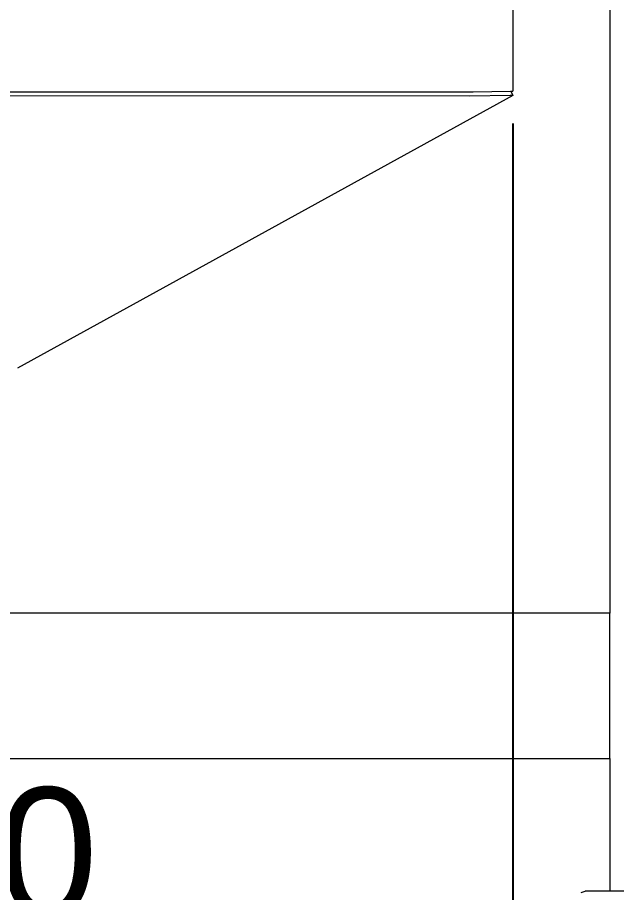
# Model space of a CAD drawing. Header units: millimetres. Extents: x 311 to 4068, y 1050 to 3803.
# Drawn here: x 760.5 to 945.8, y 2693 to 2963.6 of the extents above; entities that cross this region are included whole.
import ezdxf

# ---------------------------------------------------------------- set-up
doc = ezdxf.new("R2010")
doc.units = ezdxf.units.MM
doc.layers.add('ZANO_R', color=7, linetype='Continuous', lineweight=0)
doc.layers.add('ZANO_W', color=1, linetype='Continuous', lineweight=0)
doc.styles.get("Standard").update_dxf_attribs({"font": 'ARIALUNI.TTF'})
doc.dimstyles.new('pl i ang', dxfattribs={"dimtxt": 50, "dimasz": 50, "dimexe": 1.25, "dimexo": 0.625, "dimgap": 10, "dimtad": 1, "dimtoh": 1, "dimtxsty": 'Standard', "dimcen": 2.5, "dimclrd": 1, "dimclre": 1, "dimclrt": 1, "dimadec": 0, "dimazin": 0, "dimtfac": 1, "dimtmove": 0, "dimatfit": 3, "dimfxl": 1, "dimarcsym": 1})

# ---------------------------------------------------------------- blocks, each defined once
blk = doc.blocks.new('*D407')
at = {"layer": 'ZANO_W', "color": 1, "lineweight": -2}
for p, q in [((563.75, 2930.86), (563.75, 2664.75)), ((913.74, 2930.86), (913.74, 2664.75)), ((603.75, 2674.75), (873.74, 2674.75))]:
    blk.add_line(p, q, dxfattribs=at)
at = {"layer": 'ZANO_W', "color": 1}
for points in [[(603.75, 2681.41), (603.75, 2668.08), (563.75, 2674.75)], [(873.74, 2668.08), (873.74, 2681.41), (913.74, 2674.75)]]:
    blk.add_solid(points, dxfattribs=at)
at = {"layer": 'ZANO_W', "color": 1, "insert": (738.75, 2705.18), "char_height": 40, "attachment_point": 5}
blk.add_mtext('350', dxfattribs=at)
blk = doc.blocks.new('*D409')
at = {"layer": 'ZANO_W', "color": 1, "lineweight": -2}
for p, q in [((748.74, 3712.07), (1183.47, 3712.07)), ((1173.47, 3672.07), (1173.47, 2589.42)), ((1034.37, 2549.42), (1183.47, 2549.42))]:
    blk.add_line(p, q, dxfattribs=at)
at = {"layer": 'ZANO_W', "color": 1}
for points in [[(1180.14, 3672.07), (1166.81, 3672.07), (1173.47, 3712.07)], [(1166.81, 2589.42), (1180.14, 2589.42), (1173.47, 2549.42)]]:
    blk.add_solid(points, dxfattribs=at)
at = {"layer": 'ZANO_W', "color": 1, "insert": (1143.04, 3130.74), "char_height": 40, "attachment_point": 5, "rotation": 90}
blk.add_mtext('1163', dxfattribs=at)

msp = doc.modelspace()

# ---------------------------------------------------------------- linework, layer by layer
at = {"layer": 'ZANO_R'}
for p, q in [((943.74, 3297.42), (943.74, 2779.42)), ((913.74, 2970.81), (913.74, 2940.86)), ((900.44, 2939.3), (565.73, 2939.45)), ((566.75, 2940.74), (901.47, 2940.62)), ((913.73, 2939.54), (760.47, 2855.2)), ((912.9, 2939.48), (900.44, 2939.3)), ((901.47, 2940.62), (913.03, 2940.8)), ((913.59, 2939.52), (912.9, 2939.48)), ((913.03, 2940.8), (913.35, 2940.82)), ((913.05, 2940.8), (913.74, 2939.55)), ((913.35, 2940.82), (913.57, 2940.83)), ((913.57, 2940.83), (913.65, 2940.84)), ((913.61, 2939.52), (913.59, 2939.52)), ((913.64, 2939.52), (913.61, 2939.52)), ((913.65, 2939.53), (913.64, 2939.52)), ((913.65, 2940.84), (913.68, 2940.84)), ((913.67, 2939.53), (913.65, 2939.53)), ((913.68, 2939.53), (913.67, 2939.53)), ((913.68, 2940.84), (913.7, 2940.85)), ((913.69, 2939.53), (913.68, 2939.53)), ((913.71, 2939.54), (913.69, 2939.53)), ((913.7, 2940.85), (913.72, 2940.85)), ((913.72, 2939.54), (913.71, 2939.54)), ((913.72, 2940.85), (913.73, 2940.85)), ((913.73, 2939.54), (913.72, 2939.54)), ((913.73, 2940.85), (913.74, 2940.86)), ((913.74, 2939.55), (913.73, 2939.54)), ((913.74, 2940.86), (913.74, 2940.86)), ((913.74, 2939.55), (913.74, 2939.55)), ((913.74, 2939.55), (913.74, 2939.55)), ((913.74, 2939.55), (913.74, 2939.55)), ((913.74, 2939.55), (913.74, 2939.55)), ((913.74, 2939.55), (913.74, 2939.55)), ((913.74, 2939.55), (913.74, 2939.55)), ((913.74, 2939.55), (913.74, 2939.55)), ((913.74, 2939.55), (913.74, 2939.55)), ((913.74, 2939.55), (913.74, 2939.55)), ((913.74, 2939.55), (913.74, 2939.55)), ((913.74, 2939.55), (913.74, 2939.55)), ((913.74, 2939.55), (913.74, 2939.55)), ((913.74, 2939.55), (913.74, 2939.55)), ((913.74, 2939.55), (913.74, 2939.55)), ((913.74, 2939.55), (913.74, 2939.55)), ((913.74, 2939.55), (913.74, 2939.55)), ((913.74, 2939.55), (913.74, 2939.55)), ((913.74, 2939.55), (913.74, 2939.55)), ((913.74, 2939.55), (913.74, 2939.55)), ((913.74, 2939.55), (913.74, 2939.55)), ((913.74, 2939.55), (913.74, 2939.55)), ((913.74, 2939.55), (913.74, 2939.55)), ((913.74, 2939.55), (913.74, 2939.55)), ((913.74, 2939.55), (913.74, 2939.55)), ((913.74, 2939.55), (913.74, 2939.55)), ((913.74, 2939.55), (913.74, 2939.55)), ((913.74, 2939.55), (913.74, 2939.55)), ((913.74, 2939.55), (913.74, 2939.55)), ((913.74, 2939.55), (913.74, 2939.55)), ((913.74, 2939.55), (913.74, 2939.55)), ((913.74, 2939.55), (913.74, 2939.55)), ((913.74, 2939.55), (913.74, 2939.55)), ((913.74, 2939.55), (913.74, 2939.55)), ((913.74, 2939.55), (913.74, 2939.55)), ((913.74, 2939.55), (913.74, 2939.55)), ((913.74, 2939.55), (913.74, 2939.55)), ((913.74, 2939.55), (913.74, 2939.55)), ((913.74, 2939.55), (913.74, 2939.55)), ((913.74, 2939.55), (913.74, 2939.55)), ((913.74, 2939.55), (913.74, 2939.55)), ((913.74, 2939.55), (913.74, 2939.55)), ((913.74, 2939.55), (913.74, 2939.55)), ((913.74, 2939.55), (913.74, 2939.55)), ((913.74, 2939.55), (913.74, 2939.55)), ((913.74, 2939.55), (913.74, 2939.55)), ((913.74, 2939.55), (913.74, 2939.55)), ((913.74, 2939.55), (913.74, 2939.55)), ((913.74, 2939.55), (913.74, 2939.55)), ((913.74, 2939.55), (913.74, 2939.55)), ((913.74, 2939.55), (913.74, 2939.55)), ((913.74, 2939.55), (913.74, 2939.55)), ((913.74, 2939.55), (913.74, 2939.55)), ((913.74, 2939.55), (913.74, 2939.55)), ((913.74, 2939.55), (913.74, 2939.55)), ((913.74, 2939.55), (913.74, 2939.55)), ((913.74, 2939.55), (913.74, 2939.55)), ((913.74, 2939.55), (913.74, 2939.55)), ((913.74, 2939.55), (913.74, 2939.55)), ((913.74, 2939.55), (913.74, 2939.55)), ((913.74, 2939.55), (913.74, 2939.55)), ((913.74, 2939.55), (913.74, 2939.55)), ((913.74, 2939.55), (913.74, 2939.55)), ((913.74, 2939.55), (913.74, 2939.55)), ((913.74, 2939.55), (913.74, 2939.55)), ((913.74, 2939.55), (913.74, 2939.55)), ((913.74, 2939.55), (913.74, 2939.55)), ((913.74, 2939.55), (913.74, 2939.55)), ((913.74, 2939.55), (913.74, 2939.55)), ((913.74, 2939.55), (913.74, 2939.55)), ((913.74, 2939.55), (913.74, 2939.55)), ((913.74, 2939.55), (913.74, 2939.55)), ((913.74, 2939.55), (913.74, 2939.55)), ((913.74, 2939.55), (913.74, 2939.55)), ((913.74, 2939.55), (913.74, 2939.55)), ((913.74, 2939.55), (913.74, 2939.55)), ((913.74, 2939.55), (913.74, 2939.55)), ((913.74, 2939.55), (913.74, 2939.55)), ((943.74, 2779.42), (533.74, 2779.42)), ((943.74, 2734.42), (943.74, 2779.42)), ((533.74, 2734.42), (943.74, 2734.42)), ((943.74, 2734.42), (943.74, 2693.42)), ((934.87, 2692.99), (936.12, 2693.42)), ((994.32, 2693.42), (936.12, 2693.42))]:
    msp.add_line(p, q, dxfattribs=at)

# ---------------------------------------------------------------- dimensions: what is measured, and where the dimension line sits
at = {"layer": 'ZANO_W'}
dim = msp.add_linear_dim(base=(1173.47, 2549.42), p1=(738.74, 3712.07), p2=(1024.37, 2549.42), angle=90, dimstyle='pl i ang', override={"dimtxt": 40, "dimasz": 40, "dimexe": 10, "dimexo": 10, "dimtoh": 0, "dimdec": 0, "dimtdec": 0, "dimtmove": 1}, dxfattribs=at)
dim.commit()
dim.dimension.update_dxf_attribs({"geometry": '*D409', "text_midpoint": (1143.04, 3130.74)})
dim = msp.add_linear_dim(base=(913.74, 2674.75), p1=(563.75, 2940.86), p2=(913.74, 2940.86), dimstyle='pl i ang', override={"dimtxt": 40, "dimasz": 40, "dimexe": 10, "dimexo": 10, "dimtoh": 0, "dimdec": 0, "dimtdec": 0, "dimtmove": 1}, dxfattribs=at)
dim.commit()
dim.dimension.update_dxf_attribs({"geometry": '*D407', "text_midpoint": (738.75, 2705.18)})

doc.saveas('drawing.dxf')
